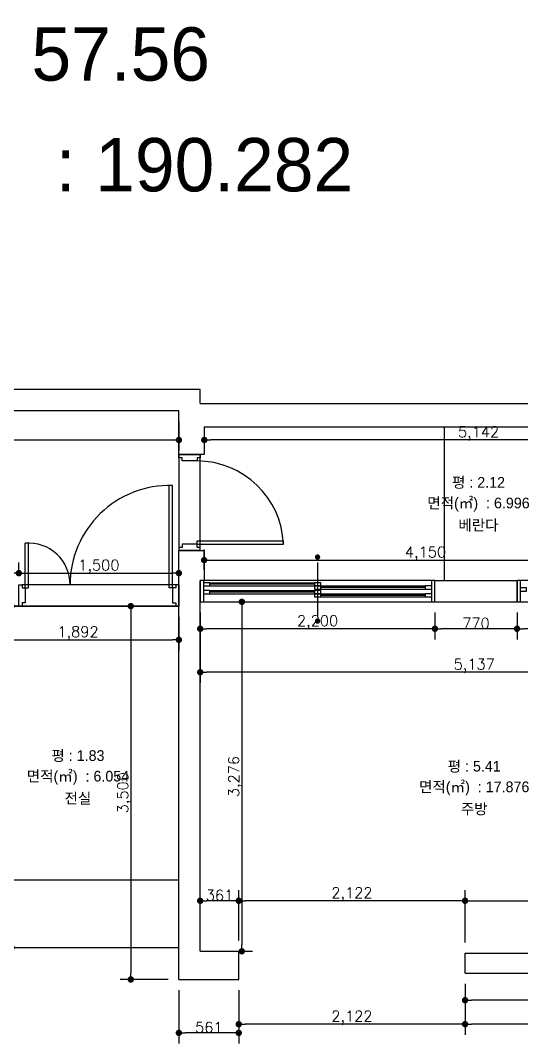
# Model space of a CAD drawing. Header units: inches. Extents: x -55157 to -7160, y -122257 to -52101.
# Drawn here: x -27049 to -22352, y -76505 to -66915 of the extents above; entities that cross this region are included whole.
import ezdxf
from ezdxf.enums import TextEntityAlignment as Align

# ---------------------------------------------------------------- set-up
doc = ezdxf.new("R2010")
doc.units = ezdxf.units.IN
doc.header["$LTSCALE"] = 50
doc.header["$MEASUREMENT"] = 0
for name, color, linetype in [('Layer 1', 7, 'Continuous'), ('도면층2', 2, 'Continuous'), ('도면층4', 4, 'Continuous'), ('도면층5', 5, 'Continuous')]:
    doc.layers.add(name, color=color, linetype=linetype)
doc.styles.get("Standard").update_dxf_attribs({"font": 'txt.shx', "bigfont": 'whgtxt.shx'})
doc.styles.add('휴먼엑스포', font='Expo M.ttf')
doc.dimstyles.get("Standard").update_dxf_attribs({"dimscale": 20, "dimtxt": 5, "dimasz": 3, "dimexe": 5, "dimexo": 5, "dimgap": 0.09, "dimtad": 1, "dimdec": 0, "dimzin": 0, "dimdsep": 46, "dimlunit": 6, "dimtxsty": 'Standard', "dimblk": 'DOT', "dimcen": 0.09, "dimadec": 0, "dimazin": 0, "dimtfac": 1, "dimtdec": 0, "dimtix": 1, "dimtofl": 0, "dimtmove": 0, "dimatfit": 3, "dimfxl": 1, "dimtolj": 1, "dimtzin": 0, "dimarcsym": 0})

# ---------------------------------------------------------------- blocks, each defined once
blk = doc.blocks.new('_Dot')
at = {"color": 0, "linetype": 'ByBlock', "lineweight": -2}
blk.add_line((-0.5, 0), (-1, 0), dxfattribs=at)
at = {"color": 0, "linetype": 'ByBlock', "const_width": 0.5}
blk.add_lwpolyline([(-0.25, 0, 1), (0.25, 0, 1)], format="xyb", close=True, dxfattribs=at)
blk = doc.blocks.new('*D43')
at = {"layer": 'Defpoints', "color": 0, "transparency": 16777216}
for p in [(-22881.3, -75844), (-18171.3, -75844), (-22881.3, -76323.4)]:
    blk.add_point(p, dxfattribs=at)
at = {"layer": '도면층4', "color": 0, "lineweight": -2, "transparency": 16777216}
for p, q in [((-22881.3, -75944), (-22881.3, -76423.4)), ((-18171.3, -75944), (-18171.3, -76423.4)), ((-18231.3, -76323.4), (-22821.3, -76323.4))]:
    blk.add_line(p, q, dxfattribs=at)
at = {"layer": '도면층4', "color": 0, "lineweight": -2, "transparency": 16777216, "xscale": 60, "yscale": 60, "zscale": 60, "rotation": 180}
blk.add_blockref('_Dot', (-22881.3, -76323.4), dxfattribs=at)
at = {"layer": '도면층4', "color": 0, "lineweight": -2, "transparency": 16777216, "xscale": 60, "yscale": 60, "zscale": 60}
blk.add_blockref('_Dot', (-18171.3, -76323.4), dxfattribs=at)
at = {"layer": '도면층4', "color": 0, "transparency": 16777216, "insert": (-20526.3, -76263.1), "char_height": 100, "attachment_point": 5}
blk.add_mtext('\\A1;4,710', dxfattribs=at)
blk = doc.blocks.new('*D45')
at = {"layer": 'Defpoints', "color": 0, "transparency": 16777216}
for p in [(-20227.3, -75166.5), (-22881.3, -75657), (-20227.3, -75657)]:
    blk.add_point(p, dxfattribs=at)
at = {"layer": '도면층4', "color": 0, "lineweight": -2, "transparency": 16777216}
for p, q in [((-22881.3, -75557), (-22881.3, -75066.5)), ((-20227.3, -75557), (-20227.3, -75066.5)), ((-22821.3, -75166.5), (-20287.3, -75166.5))]:
    blk.add_line(p, q, dxfattribs=at)
at = {"layer": '도면층4', "color": 0, "lineweight": -2, "transparency": 16777216, "xscale": 60, "yscale": 60, "zscale": 60, "rotation": 180}
blk.add_blockref('_Dot', (-22881.3, -75166.5), dxfattribs=at)
at = {"layer": '도면층4', "color": 0, "lineweight": -2, "transparency": 16777216, "xscale": 60, "yscale": 60, "zscale": 60}
blk.add_blockref('_Dot', (-20227.3, -75166.5), dxfattribs=at)
at = {"layer": '도면층4', "color": 0, "transparency": 16777216, "insert": (-21554.3, -75106.2), "char_height": 100, "attachment_point": 5}
blk.add_mtext('\\A1;2,654', dxfattribs=at)
blk = doc.blocks.new('*D46')
at = {"layer": 'Defpoints', "color": 0, "transparency": 16777216}
for p in [(-25364, -72364.2), (-20227.3, -72364), (-25364, -73024.4)]:
    blk.add_point(p, dxfattribs=at)
at = {"layer": '도면층4', "color": 0, "lineweight": -2, "transparency": 16777216}
for p, q in [((-25364, -72464.2), (-25364, -73124.4)), ((-20227.3, -72464), (-20227.3, -73124.4)), ((-20287.3, -73024.4), (-25304, -73024.4))]:
    blk.add_line(p, q, dxfattribs=at)
at = {"layer": '도면층4', "color": 0, "lineweight": -2, "transparency": 16777216, "xscale": 60, "yscale": 60, "zscale": 60, "rotation": 180}
blk.add_blockref('_Dot', (-25364, -73024.4), dxfattribs=at)
at = {"layer": '도면층4', "color": 0, "lineweight": -2, "transparency": 16777216, "xscale": 60, "yscale": 60, "zscale": 60}
blk.add_blockref('_Dot', (-20227.3, -73024.4), dxfattribs=at)
at = {"layer": '도면층4', "color": 0, "transparency": 16777216, "insert": (-22795.6, -72964.1), "char_height": 100, "attachment_point": 5}
blk.add_mtext('\\A1;5,137', dxfattribs=at)
blk = doc.blocks.new('*D47')
at = {"layer": 'Defpoints', "color": 0, "transparency": 16777216}
for p in [(-25364, -72364), (-25364, -75640), (-24973.8, -75640)]:
    blk.add_point(p, dxfattribs=at)
at = {"layer": '도면층4', "color": 0, "lineweight": -2, "transparency": 16777216}
for p, q in [((-25264, -72364), (-24873.8, -72364)), ((-24973.8, -72424), (-24973.8, -75580)), ((-25264, -75640), (-24873.8, -75640))]:
    blk.add_line(p, q, dxfattribs=at)
at = {"layer": '도면층4', "color": 0, "lineweight": -2, "transparency": 16777216, "xscale": 60, "yscale": 60, "zscale": 60}
for p, rotation in [((-24973.8, -72364), 90), ((-24973.8, -75640), 270)]:
    blk.add_blockref('_Dot', p, dxfattribs=dict(at, rotation=rotation))
at = {"layer": '도면층4', "color": 0, "transparency": 16777216, "insert": (-25034.1, -74002), "char_height": 100, "attachment_point": 5, "rotation": 90}
blk.add_mtext('\\A1;3,276', dxfattribs=at)
blk = doc.blocks.new('*D48')
at = {"layer": 'Defpoints', "color": 0, "transparency": 16777216}
for p in [(-29564, -70574), (-25564, -70574), (-29564, -70847.7)]:
    blk.add_point(p, dxfattribs=at)
at = {"layer": '도면층4', "color": 0, "lineweight": -2, "transparency": 16777216}
for p, q in [((-29564, -70674), (-29564, -70947.7)), ((-25564, -70674), (-25564, -70947.7)), ((-25624, -70847.7), (-29504, -70847.7))]:
    blk.add_line(p, q, dxfattribs=at)
at = {"layer": '도면층4', "color": 0, "lineweight": -2, "transparency": 16777216, "xscale": 60, "yscale": 60, "zscale": 60, "rotation": 180}
blk.add_blockref('_Dot', (-29564, -70847.7), dxfattribs=at)
at = {"layer": '도면층4', "color": 0, "lineweight": -2, "transparency": 16777216, "xscale": 60, "yscale": 60, "zscale": 60}
blk.add_blockref('_Dot', (-25564, -70847.7), dxfattribs=at)
at = {"layer": '도면층4', "color": 0, "transparency": 16777216, "insert": (-27564, -70787.4), "char_height": 100, "attachment_point": 5}
blk.add_mtext('\\A1;4,000', dxfattribs=at)
blk = doc.blocks.new('*D50')
at = {"layer": 'Defpoints', "color": 0, "transparency": 16777216}
for p in [(-25564, -72404), (-26014.7, -75904), (-25564, -75904)]:
    blk.add_point(p, dxfattribs=at)
at = {"layer": '도면층4', "color": 0, "lineweight": -2, "transparency": 16777216}
for p, q in [((-25664, -72404), (-26114.7, -72404)), ((-26014.7, -72464), (-26014.7, -75844)), ((-25664, -75904), (-26114.7, -75904))]:
    blk.add_line(p, q, dxfattribs=at)
at = {"layer": '도면층4', "color": 0, "lineweight": -2, "transparency": 16777216, "xscale": 60, "yscale": 60, "zscale": 60}
for p, rotation in [((-26014.7, -72404), 90), ((-26014.7, -75904), 270)]:
    blk.add_blockref('_Dot', p, dxfattribs=dict(at, rotation=rotation))
at = {"layer": '도면층4', "color": 0, "transparency": 16777216, "insert": (-26075, -74154), "char_height": 100, "attachment_point": 5, "rotation": 90}
blk.add_mtext('\\A1;3,500', dxfattribs=at)
blk = doc.blocks.new('*D51')
at = {"layer": 'Defpoints', "color": 0, "transparency": 16777216}
for p in [(-27456, -72404), (-27132.8, -72404), (-27456, -75604)]:
    blk.add_point(p, dxfattribs=at)
at = {"layer": '도면층4', "color": 0, "lineweight": -2, "transparency": 16777216}
for p, q in [((-27356, -72404), (-27032.8, -72404)), ((-27132.8, -75544), (-27132.8, -72464)), ((-27356, -75604), (-27032.8, -75604))]:
    blk.add_line(p, q, dxfattribs=at)
at = {"layer": '도면층4', "color": 0, "lineweight": -2, "transparency": 16777216, "xscale": 60, "yscale": 60, "zscale": 60}
for p, rotation in [((-27132.8, -72404), 90), ((-27132.8, -75604), 270)]:
    blk.add_blockref('_Dot', p, dxfattribs=dict(at, rotation=rotation))
at = {"layer": '도면층4', "color": 0, "transparency": 16777216, "insert": (-27193.1, -74004), "char_height": 100, "attachment_point": 5, "rotation": 90}
blk.add_mtext('\\A1;3,200', dxfattribs=at)
blk = doc.blocks.new('*D67')
at = {"layer": 'Defpoints', "color": 0, "transparency": 16777216}
for p in [(-22881.3, -75844), (-25003, -75904), (-25003, -76323.4)]:
    blk.add_point(p, dxfattribs=at)
at = {"layer": '도면층4', "color": 0, "lineweight": -2, "transparency": 16777216}
for p, q in [((-22881.3, -75944), (-22881.3, -76423.4)), ((-25003, -76004), (-25003, -76423.4)), ((-22941.3, -76323.4), (-24943, -76323.4))]:
    blk.add_line(p, q, dxfattribs=at)
at = {"layer": '도면층4', "color": 0, "lineweight": -2, "transparency": 16777216, "xscale": 60, "yscale": 60, "zscale": 60, "rotation": 180}
blk.add_blockref('_Dot', (-25003, -76323.4), dxfattribs=at)
at = {"layer": '도면층4', "color": 0, "lineweight": -2, "transparency": 16777216, "xscale": 60, "yscale": 60, "zscale": 60}
blk.add_blockref('_Dot', (-22881.3, -76323.4), dxfattribs=at)
at = {"layer": '도면층4', "color": 0, "transparency": 16777216, "insert": (-23942.1, -76263.1), "char_height": 100, "attachment_point": 5}
blk.add_mtext('\\A1;2,122', dxfattribs=at)
blk = doc.blocks.new('*D68')
at = {"layer": 'Defpoints', "color": 0, "transparency": 16777216}
for p in [(-27456, -72404), (-25564, -72404), (-25564, -72720.3)]:
    blk.add_point(p, dxfattribs=at)
at = {"layer": '도면층4', "color": 0, "lineweight": -2, "transparency": 16777216}
for p, q in [((-27456, -72504), (-27456, -72820.3)), ((-25564, -72504), (-25564, -72820.3)), ((-27396, -72720.3), (-25624, -72720.3))]:
    blk.add_line(p, q, dxfattribs=at)
at = {"layer": '도면층4', "color": 0, "lineweight": -2, "transparency": 16777216, "xscale": 60, "yscale": 60, "zscale": 60, "rotation": 180}
blk.add_blockref('_Dot', (-27456, -72720.3), dxfattribs=at)
at = {"layer": '도면층4', "color": 0, "lineweight": -2, "transparency": 16777216, "xscale": 60, "yscale": 60, "zscale": 60}
blk.add_blockref('_Dot', (-25564, -72720.3), dxfattribs=at)
at = {"layer": '도면층4', "color": 0, "transparency": 16777216, "insert": (-26510, -72660), "char_height": 100, "attachment_point": 5}
blk.add_mtext('\\A1;1,892', dxfattribs=at)
blk = doc.blocks.new('*D72')
at = {"layer": 'Defpoints', "color": 0, "transparency": 16777216}
for p in [(-25326, -70723), (-20184, -70723), (-25326, -70847)]:
    blk.add_point(p, dxfattribs=at)
at = {"layer": '도면층4', "color": 0, "lineweight": -2, "transparency": 16777216}
for p, q in [((-25326, -70823), (-25326, -70947)), ((-20244, -70847), (-25266, -70847)), ((-20184, -70823), (-20184, -70947))]:
    blk.add_line(p, q, dxfattribs=at)
at = {"layer": '도면층4', "color": 0, "lineweight": -2, "transparency": 16777216, "xscale": 60, "yscale": 60, "zscale": 60, "rotation": 180}
blk.add_blockref('_Dot', (-25326, -70847), dxfattribs=at)
at = {"layer": '도면층4', "color": 0, "lineweight": -2, "transparency": 16777216, "xscale": 60, "yscale": 60, "zscale": 60}
blk.add_blockref('_Dot', (-20184, -70847), dxfattribs=at)
at = {"layer": '도면층4', "color": 0, "transparency": 16777216, "insert": (-22755, -70786.7), "char_height": 100, "attachment_point": 5}
blk.add_mtext('\\A1;5,142', dxfattribs=at)
blk = doc.blocks.new('*D73')
at = {"layer": 'Defpoints', "color": 0, "transparency": 16777216}
for p in [(-21177, -71972.9), (-25327, -72164), (-21177, -72164)]:
    blk.add_point(p, dxfattribs=at)
at = {"layer": '도면층4', "color": 0, "lineweight": -2, "transparency": 16777216}
for p, q in [((-25327, -72064), (-25327, -71872.9)), ((-21177, -72064), (-21177, -71872.9)), ((-25267, -71972.9), (-21237, -71972.9))]:
    blk.add_line(p, q, dxfattribs=at)
at = {"layer": '도면층4', "color": 0, "lineweight": -2, "transparency": 16777216, "xscale": 60, "yscale": 60, "zscale": 60, "rotation": 180}
blk.add_blockref('_Dot', (-25327, -71972.9), dxfattribs=at)
at = {"layer": '도면층4', "color": 0, "lineweight": -2, "transparency": 16777216, "xscale": 60, "yscale": 60, "zscale": 60}
blk.add_blockref('_Dot', (-21177, -71972.9), dxfattribs=at)
at = {"layer": '도면층4', "color": 0, "transparency": 16777216, "insert": (-23252, -71912.6), "char_height": 100, "attachment_point": 5}
blk.add_mtext('\\A1;4,150', dxfattribs=at)
blk = doc.blocks.new('*D79')
at = {"layer": 'Defpoints', "color": 0, "transparency": 16777216}
for p in [(-22394, -72364), (-21394, -72364), (-22394, -72616.8)]:
    blk.add_point(p, dxfattribs=at)
at = {"layer": '도면층4', "color": 0, "lineweight": -2, "transparency": 16777216}
for p, q in [((-22394, -72464), (-22394, -72716.8)), ((-21394, -72464), (-21394, -72716.8)), ((-21454, -72616.8), (-22334, -72616.8))]:
    blk.add_line(p, q, dxfattribs=at)
at = {"layer": '도면층4', "color": 0, "lineweight": -2, "transparency": 16777216, "xscale": 60, "yscale": 60, "zscale": 60, "rotation": 180}
blk.add_blockref('_Dot', (-22394, -72616.8), dxfattribs=at)
at = {"layer": '도면층4', "color": 0, "lineweight": -2, "transparency": 16777216, "xscale": 60, "yscale": 60, "zscale": 60}
blk.add_blockref('_Dot', (-21394, -72616.8), dxfattribs=at)
at = {"layer": '도면층4', "color": 0, "transparency": 16777216, "insert": (-21894, -72556.5), "char_height": 100, "attachment_point": 5}
blk.add_mtext('\\A1;1,000', dxfattribs=at)
blk = doc.blocks.new('*D80')
at = {"layer": 'Defpoints', "color": 0, "transparency": 16777216}
for p in [(-23164, -72364), (-22394, -72364), (-23164, -72616.8)]:
    blk.add_point(p, dxfattribs=at)
at = {"layer": '도면층4', "color": 0, "lineweight": -2, "transparency": 16777216}
for p, q in [((-23164, -72464), (-23164, -72716.8)), ((-22394, -72464), (-22394, -72716.8)), ((-22454, -72616.8), (-23104, -72616.8))]:
    blk.add_line(p, q, dxfattribs=at)
at = {"layer": '도면층4', "color": 0, "lineweight": -2, "transparency": 16777216, "xscale": 60, "yscale": 60, "zscale": 60, "rotation": 180}
blk.add_blockref('_Dot', (-23164, -72616.8), dxfattribs=at)
at = {"layer": '도면층4', "color": 0, "lineweight": -2, "transparency": 16777216, "xscale": 60, "yscale": 60, "zscale": 60}
blk.add_blockref('_Dot', (-22394, -72616.8), dxfattribs=at)
at = {"layer": '도면층4', "color": 0, "transparency": 16777216, "insert": (-22779, -72565), "char_height": 100, "attachment_point": 5}
blk.add_mtext('\\A1;770', dxfattribs=at)
blk = doc.blocks.new('*D81')
at = {"layer": 'Defpoints', "color": 0, "transparency": 16777216}
for p in [(-25364, -72364), (-23164, -72364), (-25364, -72616.8)]:
    blk.add_point(p, dxfattribs=at)
at = {"layer": '도면층4', "color": 0, "lineweight": -2, "transparency": 16777216}
for p, q in [((-25364, -72464), (-25364, -72716.8)), ((-23164, -72464), (-23164, -72716.8)), ((-23224, -72616.8), (-25304, -72616.8))]:
    blk.add_line(p, q, dxfattribs=at)
at = {"layer": '도면층4', "color": 0, "lineweight": -2, "transparency": 16777216, "xscale": 60, "yscale": 60, "zscale": 60, "rotation": 180}
blk.add_blockref('_Dot', (-25364, -72616.8), dxfattribs=at)
at = {"layer": '도면층4', "color": 0, "lineweight": -2, "transparency": 16777216, "xscale": 60, "yscale": 60, "zscale": 60}
blk.add_blockref('_Dot', (-23164, -72616.8), dxfattribs=at)
at = {"layer": '도면층4', "color": 0, "transparency": 16777216, "insert": (-24264, -72556.5), "char_height": 100, "attachment_point": 5}
blk.add_mtext('\\A1;2,200', dxfattribs=at)
blk = doc.blocks.new('*D85')
at = {"layer": 'Defpoints', "color": 0, "transparency": 16777216}
for p in [(-27064, -72095.3), (-27871.3, -72204), (-27064, -72204)]:
    blk.add_point(p, dxfattribs=at)
at = {"layer": '도면층4', "color": 0, "lineweight": -2, "transparency": 16777216}
for p, q in [((-27871.3, -72104), (-27871.3, -71995.3)), ((-27064, -72104), (-27064, -71995.3)), ((-27811.3, -72095.3), (-27124, -72095.3))]:
    blk.add_line(p, q, dxfattribs=at)
at = {"layer": '도면층4', "color": 0, "lineweight": -2, "transparency": 16777216, "xscale": 60, "yscale": 60, "zscale": 60, "rotation": 180}
blk.add_blockref('_Dot', (-27871.3, -72095.3), dxfattribs=at)
at = {"layer": '도면층4', "color": 0, "lineweight": -2, "transparency": 16777216, "xscale": 60, "yscale": 60, "zscale": 60}
blk.add_blockref('_Dot', (-27064, -72095.3), dxfattribs=at)
at = {"layer": '도면층4', "color": 0, "transparency": 16777216, "insert": (-27467.6, -72043.5), "char_height": 100, "attachment_point": 5}
blk.add_mtext('\\A1;807', dxfattribs=at)
blk = doc.blocks.new('*D86')
at = {"layer": 'Defpoints', "color": 0, "transparency": 16777216}
for p in [(-25564, -72095.3), (-27064, -72204), (-25564, -72204)]:
    blk.add_point(p, dxfattribs=at)
at = {"layer": '도면층4', "color": 0, "lineweight": -2, "transparency": 16777216}
for p, q in [((-27064, -72104), (-27064, -71995.3)), ((-25564, -72104), (-25564, -71995.3)), ((-27004, -72095.3), (-25624, -72095.3))]:
    blk.add_line(p, q, dxfattribs=at)
at = {"layer": '도면층4', "color": 0, "lineweight": -2, "transparency": 16777216, "xscale": 60, "yscale": 60, "zscale": 60, "rotation": 180}
blk.add_blockref('_Dot', (-27064, -72095.3), dxfattribs=at)
at = {"layer": '도면층4', "color": 0, "lineweight": -2, "transparency": 16777216, "xscale": 60, "yscale": 60, "zscale": 60}
blk.add_blockref('_Dot', (-25564, -72095.3), dxfattribs=at)
at = {"layer": '도면층4', "color": 0, "transparency": 16777216, "insert": (-26314, -72035), "char_height": 100, "attachment_point": 5}
blk.add_mtext('\\A1;1,500', dxfattribs=at)
blk = doc.blocks.new('*D91')
at = {"layer": 'Defpoints', "color": 0, "transparency": 16777216}
for p in [(-25003, -75166.5), (-25003, -75640), (-22881.3, -75657)]:
    blk.add_point(p, dxfattribs=at)
at = {"layer": '도면층4', "color": 0, "lineweight": -2, "transparency": 16777216}
for p, q in [((-25003, -75540), (-25003, -75066.5)), ((-22881.3, -75557), (-22881.3, -75066.5)), ((-22941.3, -75166.5), (-24943, -75166.5))]:
    blk.add_line(p, q, dxfattribs=at)
at = {"layer": '도면층4', "color": 0, "lineweight": -2, "transparency": 16777216, "xscale": 60, "yscale": 60, "zscale": 60, "rotation": 180}
blk.add_blockref('_Dot', (-25003, -75166.5), dxfattribs=at)
at = {"layer": '도면층4', "color": 0, "lineweight": -2, "transparency": 16777216, "xscale": 60, "yscale": 60, "zscale": 60}
blk.add_blockref('_Dot', (-22881.3, -75166.5), dxfattribs=at)
at = {"layer": '도면층4', "color": 0, "transparency": 16777216, "insert": (-23942.1, -75106.2), "char_height": 100, "attachment_point": 5}
blk.add_mtext('\\A1;2,122', dxfattribs=at)
blk = doc.blocks.new('*D92')
at = {"layer": 'Defpoints', "color": 0, "transparency": 16777216}
for p in [(-25364, -75166.5), (-25364, -75640), (-25003, -75640)]:
    blk.add_point(p, dxfattribs=at)
at = {"layer": '도면층4', "color": 0, "lineweight": -2, "transparency": 16777216}
for p, q in [((-25364, -75540), (-25364, -75066.5)), ((-25003, -75540), (-25003, -75066.5)), ((-25063, -75166.5), (-25304, -75166.5))]:
    blk.add_line(p, q, dxfattribs=at)
at = {"layer": '도면층4', "color": 0, "lineweight": -2, "transparency": 16777216, "xscale": 60, "yscale": 60, "zscale": 60, "rotation": 180}
blk.add_blockref('_Dot', (-25364, -75166.5), dxfattribs=at)
at = {"layer": '도면층4', "color": 0, "lineweight": -2, "transparency": 16777216, "xscale": 60, "yscale": 60, "zscale": 60}
blk.add_blockref('_Dot', (-25003, -75166.5), dxfattribs=at)
at = {"layer": '도면층4', "color": 0, "transparency": 16777216, "insert": (-25183.5, -75114.7), "char_height": 100, "attachment_point": 5}
blk.add_mtext('\\A1;361', dxfattribs=at)
blk = doc.blocks.new('*D95')
at = {"layer": 'Defpoints', "color": 0, "transparency": 16777216}
for p in [(-22881.3, -75844), (-19933.3, -75844), (-22881.3, -76098.6)]:
    blk.add_point(p, dxfattribs=at)
at = {"layer": '도면층4', "color": 0, "lineweight": -2, "transparency": 16777216}
for p, q in [((-22881.3, -75944), (-22881.3, -76198.6)), ((-19933.3, -75944), (-19933.3, -76198.6)), ((-19993.3, -76098.6), (-22821.3, -76098.6))]:
    blk.add_line(p, q, dxfattribs=at)
at = {"layer": '도면층4', "color": 0, "lineweight": -2, "transparency": 16777216, "xscale": 60, "yscale": 60, "zscale": 60, "rotation": 180}
blk.add_blockref('_Dot', (-22881.3, -76098.6), dxfattribs=at)
at = {"layer": '도면층4', "color": 0, "lineweight": -2, "transparency": 16777216, "xscale": 60, "yscale": 60, "zscale": 60}
blk.add_blockref('_Dot', (-19933.3, -76098.6), dxfattribs=at)
at = {"layer": '도면층4', "color": 0, "transparency": 16777216, "insert": (-21407.3, -76038.3), "char_height": 100, "attachment_point": 5}
blk.add_mtext('\\A1;2,948', dxfattribs=at)
blk = doc.blocks.new('*D119')
at = {"layer": 'Defpoints', "color": 0, "transparency": 16777216}
for p in [(-25564, -75904), (-25003, -75904), (-25564, -76404.6)]:
    blk.add_point(p, dxfattribs=at)
at = {"layer": '도면층4', "color": 0, "lineweight": -2, "transparency": 16777216}
for p, q in [((-25564, -76004), (-25564, -76504.6)), ((-25003, -76004), (-25003, -76504.6)), ((-25063, -76404.6), (-25504, -76404.6))]:
    blk.add_line(p, q, dxfattribs=at)
at = {"layer": '도면층4', "color": 0, "lineweight": -2, "transparency": 16777216, "xscale": 60, "yscale": 60, "zscale": 60, "rotation": 180}
blk.add_blockref('_Dot', (-25564, -76404.6), dxfattribs=at)
at = {"layer": '도면층4', "color": 0, "lineweight": -2, "transparency": 16777216, "xscale": 60, "yscale": 60, "zscale": 60}
blk.add_blockref('_Dot', (-25003, -76404.6), dxfattribs=at)
at = {"layer": '도면층4', "color": 0, "transparency": 16777216, "insert": (-25283.5, -76352.8), "char_height": 100, "attachment_point": 5}
blk.add_mtext('\\A1;561', dxfattribs=at)

msp = doc.modelspace()

# ---------------------------------------------------------------- linework, layer by layer
at = {"layer": 'Layer 1'}
for p, q in [((-23074.002, -72164.036), (-23074.002, -70723.036)), ((-25564.002, -74974.036), (-27456.002, -74974.036))]:
    msp.add_line(p, q, dxfattribs=at)
at = {"layer": '도면층2'}
for p, q in [((-25364.002, -70374.036), (-29764.002, -70374.036)), ((-25364.002, -70504.036), (-25364.002, -70374.036)), ((-25564.002, -70574.036), (-29564.002, -70574.036)), ((-25564.002, -70984.036), (-25564.002, -70574.036)), ((-25364.002, -70504.036), (-20001.283, -70504.036)), ((-25326.002, -70723.036), (-20184.002, -70723.036)), ((-25326.002, -70723.036), (-25326.002, -70984.036)), ((-25364.002, -70984.036), (-25564.002, -70984.036)), ((-25326.002, -70984.036), (-25564.002, -70984.036)), ((-25564.002, -75904.036), (-25564.002, -71884.036)), ((-25364.002, -71884.036), (-25564.002, -71884.036)), ((-25364.002, -71884.036), (-25564.002, -71884.036)), ((-25364.002, -71884.036), (-25327.002, -71884.036)), ((-25327.002, -71884.036), (-25327.002, -72164.036)), ((-25364.002, -75640.036), (-25364.002, -72164.036)), ((-25364.002, -72364.036), (-25364.002, -72164.036)), ((-25327.002, -72164.036), (-25364.002, -72164.036)), ((-23164.002, -72364.036), (-23164.002, -72164.036)), ((-23164.002, -72164.036), (-22394.002, -72164.036)), ((-23164.002, -72364.036), (-23164.002, -72164.036)), ((-22394.002, -72364.036), (-22394.002, -72164.036)), ((-22394.002, -72364.036), (-22394.002, -72164.036)), ((-23164.002, -72364.036), (-22394.002, -72364.036)), ((-25364.002, -75640.036), (-25003.002, -75640.036)), ((-25003.002, -75904.036), (-25003.002, -75640.036)), ((-22881.283, -75844.036), (-22881.283, -75657.036)), ((-22881.283, -75657.036), (-20227.283, -75657.036)), ((-22881.283, -75844.036), (-19933.283, -75844.036)), ((-25564.002, -75904.036), (-25003.002, -75904.036))]:
    msp.add_line(p, q, dxfattribs=at)
at = {"layer": '도면층4'}
for p, q in [((-25564.002, -70984.036), (-25564.002, -71884.036)), ((-25364.002, -70984.036), (-25564.002, -70984.036)), ((-25364.002, -71884.036), (-25364.002, -70984.036)), ((-25624.002, -71274.036), (-25654.002, -71274.036)), ((-25654.002, -72234.036), (-25654.002, -71274.592)), ((-25624.002, -72234.036), (-25624.002, -71274.036)), ((-27004.002, -72234.036), (-27004.002, -71814.634)), ((-26974.002, -72234.036), (-26974.002, -71813.48)), ((-25394.002, -71794.036), (-24584.557, -71794.036)), ((-25394.002, -71824.036), (-25394.002, -71794.036)), ((-25394.002, -71824.036), (-24584.002, -71824.036)), ((-24584.002, -71824.036), (-24584.002, -71794.036)), ((-25564.002, -71884.036), (-25364.002, -71884.036)), ((-25364.002, -71884.036), (-25564.002, -71884.036)), ((-24264.002, -71994.845), (-24264.002, -72494.845)), ((-25564.002, -72204.036), (-27034.002, -72204.036)), ((-25564.002, -72404.036), (-25564.002, -72204.036)), ((-25564.002, -72204.036), (-25564.002, -72404.036)), ((-23164.002, -72164.036), (-25364.002, -72164.036)), ((-25364.002, -72164.036), (-25364.002, -72364.036)), ((-25334.002, -72164.036), (-25334.002, -72364.036)), ((-24294.002, -72199.845), (-25274.002, -72199.845)), ((-23194.002, -72364.036), (-23194.002, -72164.036)), ((-23164.002, -72364.036), (-23164.002, -72164.036)), ((-21394.002, -72164.036), (-22394.002, -72164.036)), ((-22394.002, -72164.036), (-22394.002, -72364.036)), ((-22364.002, -72164.036), (-22364.002, -72364.036)), ((-27004.002, -72234.036), (-26974.002, -72234.036)), ((-25624.002, -72234.036), (-25654.002, -72234.036)), ((-24294.002, -72273.632), (-25274.002, -72273.632)), ((-23254.002, -72229.845), (-24234.002, -72229.845)), ((-23254.002, -72303.632), (-24234.002, -72303.632)), ((-25364.002, -72364.036), (-23164.002, -72364.036)), ((-22394.002, -72364.036), (-21394.002, -72364.036)), ((-27034.002, -72404.036), (-25564.002, -72404.036))]:
    msp.add_line(p, q, dxfattribs=at)
for points in [[(-25364.002, -70984.036), (-25364.002, -71014.036), (-25394.002, -71014.036), (-25394.002, -71044.036), (-25534.002, -71044.036), (-25534.002, -71014.036), (-25564.002, -71014.036), (-25564.002, -70984.036), (-25364.002, -70984.036)], [(-25364.002, -71884.036), (-25364.002, -71854.036), (-25394.002, -71854.036), (-25394.002, -71824.036), (-25534.002, -71824.036), (-25534.002, -71854.036), (-25564.002, -71854.036), (-25564.002, -71884.036), (-25364.002, -71884.036)], [(-27064.002, -72204.036), (-27034.002, -72204.036), (-27034.002, -72234.036), (-27004.002, -72234.036), (-27004.002, -72374.036), (-27034.002, -72374.036), (-27034.002, -72404.036), (-27064.002, -72404.036), (-27064.002, -72204.036)], [(-25564.002, -72204.036), (-25594.002, -72204.036), (-25594.002, -72234.036), (-25624.002, -72234.036), (-25624.002, -72374.036), (-25594.002, -72374.036), (-25594.002, -72404.036), (-25564.002, -72404.036), (-25564.002, -72204.036)]]:
    msp.add_lwpolyline(points, dxfattribs=at)
at = {"layer": '도면층4', "const_width": 25}
for points in [[(-24251.502, -71944.845, 1), (-24276.502, -71944.845, 1)], [(-24251.502, -72544.845, 1), (-24276.502, -72544.845, 1)]]:
    msp.add_lwpolyline(points, format="xyb", close=True, dxfattribs=at)
at = {"layer": '도면층4'}
for points in [[(-25274.002, -72214.845), (-25274.002, -72184.845), (-25334.002, -72184.845), (-25334.002, -72214.845)], [(-24234.002, -72214.845), (-24234.002, -72184.845), (-24294.002, -72184.845), (-24294.002, -72214.845)], [(-25274.002, -72288.632), (-25274.002, -72258.632), (-25334.002, -72258.632), (-25334.002, -72288.632)], [(-24234.002, -72244.845), (-24234.002, -72214.845), (-24294.002, -72214.845), (-24294.002, -72244.845)], [(-24234.002, -72288.632), (-24234.002, -72258.632), (-24294.002, -72258.632), (-24294.002, -72288.632)], [(-24234.002, -72318.632), (-24234.002, -72288.632), (-24294.002, -72288.632), (-24294.002, -72318.632)], [(-23194.002, -72244.845), (-23194.002, -72214.845), (-23254.002, -72214.845), (-23254.002, -72244.845)], [(-23194.002, -72318.632), (-23194.002, -72288.632), (-23254.002, -72288.632), (-23254.002, -72318.632)], [(-22304.002, -72264.036), (-22304.002, -72234.036), (-22364.002, -72234.036), (-22364.002, -72264.036)], [(-27456.002, -75604.036), (-25564.002, -75604.036), (-25564.002, -72404.036), (-27456.002, -72404.036)]]:
    msp.add_lwpolyline(points, close=True, dxfattribs=at)
at = {"layer": '도면층5'}
for p, q in [((-25274.002, -72184.845), (-24294.002, -72184.845)), ((-25274.002, -72214.845), (-24294.002, -72214.845)), ((-25274.002, -72258.632), (-24294.002, -72258.632)), ((-25274.002, -72288.632), (-24294.002, -72288.632)), ((-24234.002, -72214.845), (-23254.002, -72214.845)), ((-24234.002, -72244.845), (-23254.002, -72244.845)), ((-24234.002, -72288.632), (-23254.002, -72288.632)), ((-24234.002, -72318.632), (-23254.002, -72318.632))]:
    msp.add_line(p, q, dxfattribs=at)
for centre, radius, start, end in [((-25394.002, -71854.036), 810, 2.1225514, 90), ((-25654.002, -72204.036), 929.444, 88.1503226, 180), ((-26974.002, -72204.036), 390.556, 0, 94.4054357)]:
    msp.add_arc(centre, radius, start, end, dxfattribs=at)

# ---------------------------------------------------------------- texts
at = {"layer": '도면층4', "color": 7, "style": '휴먼엑스포'}
for s, height, p in [('평 : 57.56', 500, (-26701.639, -67222.884)), ('면적(㎡)  : 190.282', 500, (-26701.639, -68295.072)), ('평 : 2.12', 100, (-22755.502, -71243.536)), ('평 : 1.83', 100, (-26510.002, -73804.036)), ('면적(㎡)  : 6.054', 100, (-26510.002, -74004.036)), ('평 : 5.41', 100, (-22795.642, -73904.036)), ('면적(㎡)  : 17.876', 100, (-22795.642, -74104.036)), ('전실', 100, (-26510.002, -74204.036)), ('주방', 100, (-22795.642, -74304.036))]:
    msp.add_text(s, height=height, dxfattribs=at).set_placement(p, align=Align.MIDDLE)
at = {"layer": '도면층4', "style": '휴먼엑스포'}
for s, p in [('면적(㎡)  : 6.996', (-22755.502, -71443.536)), ('베란다', (-22755.502, -71643.536))]:
    msp.add_text(s, height=100, dxfattribs=at).set_placement(p, align=Align.MIDDLE)

# ---------------------------------------------------------------- dimensions: what is measured, and where the dimension line sits
at = {"layer": '도면층4'}
for base, p1, p2, picture, middle in [((-29564.002, -70847.739), (-25564.002, -70574.036), (-29564.002, -70574.036), '*D48', (-27564.002, -70787.439)), ((-25326.002, -70846.964), (-20184.002, -70723.036), (-25326.002, -70723.036), '*D72', (-22755.002, -70786.664)), ((-21177.002, -71972.92), (-25327.002, -72164.036), (-21177.002, -72164.036), '*D73', (-23252.002, -71912.62)), ((-25364.002, -73024.366), (-20227.283, -72364.036), (-25364.002, -72364.172), '*D46', (-22795.642, -72964.066)), ((-25364.002, -72616.801), (-23164.002, -72364.036), (-25364.002, -72364.036), '*D81', (-24264.002, -72556.501)), ((-23164.002, -72616.801), (-22394.002, -72364.036), (-23164.002, -72364.036), '*D80', (-22779.002, -72565.001)), ((-22394.002, -72616.801), (-21394.002, -72364.036), (-22394.002, -72364.036), '*D79', (-21894.002, -72556.501)), ((-25564.002, -72720.307), (-27456.002, -72404.036), (-25564.002, -72404.036), '*D68', (-26510.002, -72660.007)), ((-25364.002, -75166.469), (-25003.002, -75640.036), (-25364.002, -75640.036), '*D92', (-25183.502, -75114.669)), ((-25003.002, -75166.469), (-22881.283, -75657.036), (-25003.002, -75640.036), '*D91', (-23942.142, -75106.169)), ((-20227.283, -75166.469), (-22881.283, -75657.036), (-20227.283, -75657.036), '*D45', (-21554.283, -75106.169)), ((-25003.002, -76323.427), (-22881.283, -75844.036), (-25003.002, -75904.036), '*D67', (-23942.142, -76263.127)), ((-22881.283, -76323.427), (-18171.283, -75844.036), (-22881.283, -75844.036), '*D43', (-20526.283, -76263.127)), ((-25564.002, -76404.578), (-25003.002, -75904.036), (-25564.002, -75904.036), '*D119', (-25283.502, -76352.778))]:
    dim = msp.add_linear_dim(base=base, p1=p1, p2=p2, dimstyle='Standard', dxfattribs=at)
    dim.commit()
    dim.dimension.update_dxf_attribs({"geometry": picture, "text_midpoint": middle})
for base, p1, p2, picture, middle in [((-27064.002, -72095.265), (-27871.283, -72204.036), (-27064.002, -72204.036), '*D85', (-27467.642, -72043.465)), ((-25564.002, -72095.265), (-27064.002, -72204.036), (-25564.002, -72204.036), '*D86', (-26314.002, -72034.965)), ((-22881.283, -76098.624), (-19933.283, -75844.036), (-22881.283, -75844.036), '*D95', (-21407.283, -76038.324))]:
    dim = msp.add_linear_dim(base=base, p1=p1, p2=p2, dimstyle='Standard', override={"dimtmove": 1}, dxfattribs=at)
    dim.commit()
    dim.dimension.update_dxf_attribs({"geometry": picture, "text_midpoint": middle})
for base, p1, p2, picture, middle in [((-27132.801, -72404.036), (-27456.002, -75604.036), (-27456.002, -72404.036), '*D51', (-27193.101, -74004.036)), ((-26014.714, -75904.036), (-25564.002, -72404.036), (-25564.002, -75904.036), '*D50', (-26075.014, -74154.036)), ((-24973.8, -75640.036), (-25364.002, -72364.036), (-25364.002, -75640.036), '*D47', (-25034.1, -74002.036))]:
    dim = msp.add_linear_dim(base=base, p1=p1, p2=p2, angle=270, dimstyle='Standard', dxfattribs=at)
    dim.commit()
    dim.dimension.update_dxf_attribs({"geometry": picture, "text_midpoint": middle})

doc.saveas('drawing.dxf')
